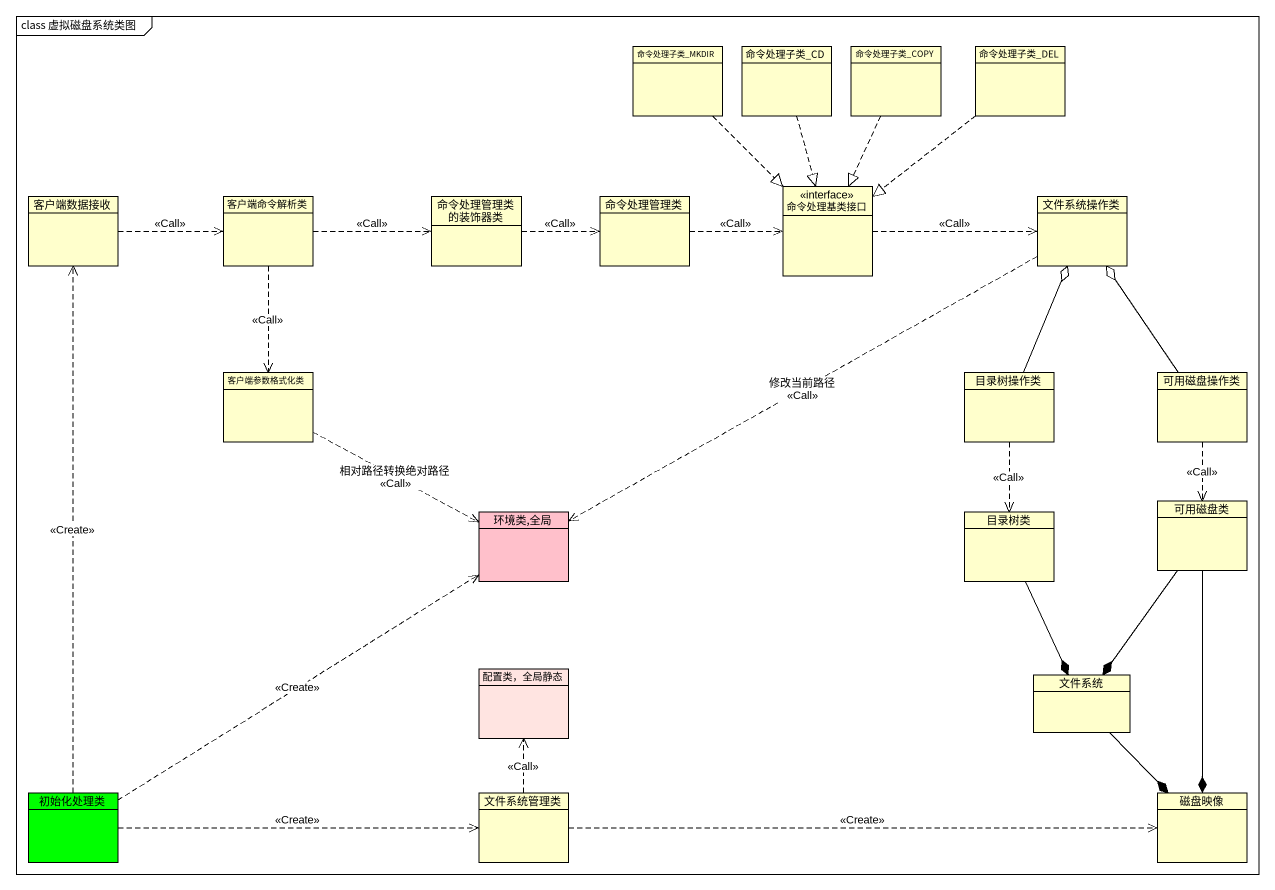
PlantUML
@startuml
mainframe class 虚拟磁盘系统类图
hide circle
hide empty members
class 命令处理子类_MKDIR
class 命令处理子类_CD
class 命令处理子类_COPY
class 命令处理子类_DEL
class 客户端数据接收
class 客户端命令解析类
class 命令处理管理类的装饰器类
class 命令处理管理类
interface 命令处理基类接口
class 文件系统操作类
class 客户端参数格式化类
class 目录树操作类
class 可用磁盘操作类
class "环境类,全局" as 环境类_全局 #FFC0CB
class 目录树类
class 可用磁盘类
class "配置类，全局静态" as 配置类_全局静态 #FFE4E1
class 文件系统
class 初始化处理类 #00FF00
class 文件系统管理类
class 磁盘映像
命令处理子类_MKDIR ..|> 命令处理基类接口
命令处理子类_CD ..|> 命令处理基类接口
命令处理子类_COPY ..|> 命令处理基类接口
命令处理子类_DEL ..|> 命令处理基类接口
客户端数据接收 .right.> 客户端命令解析类 : <<Call>>
客户端命令解析类 .right.> 命令处理管理类的装饰器类 : <<Call>>
客户端命令解析类 ..> 客户端参数格式化类 : <<Call>>
命令处理管理类的装饰器类 .right.> 命令处理管理类 : <<Call>>
命令处理管理类 .right.> 命令处理基类接口 : <<Call>>
命令处理基类接口 .right.> 文件系统操作类 : <<Call>>
文件系统操作类 .left.> 环境类_全局 : 修改当前路径\n<<Call>>
客户端参数格式化类 .right.> 环境类_全局 : 相对路径转换绝对路径\n<<Call>>
目录树操作类 -up-o 文件系统操作类
目录树操作类 ..> 目录树类 : <<Call>>
可用磁盘操作类 -up-o 文件系统操作类
可用磁盘操作类 ..> 可用磁盘类 : <<Call>>
目录树类 --* 文件系统
可用磁盘类 --* 文件系统
可用磁盘类 --* 磁盘映像
文件系统 --* 磁盘映像
初始化处理类 .up.> 客户端数据接收 : <<Create>>
初始化处理类 .up.> 环境类_全局 : <<Create>>
初始化处理类 .right.> 文件系统管理类 : <<Create>>
文件系统管理类 .up.> 配置类_全局静态 : <<Call>>
文件系统管理类 .right.> 磁盘映像 : <<Create>>
@enduml
